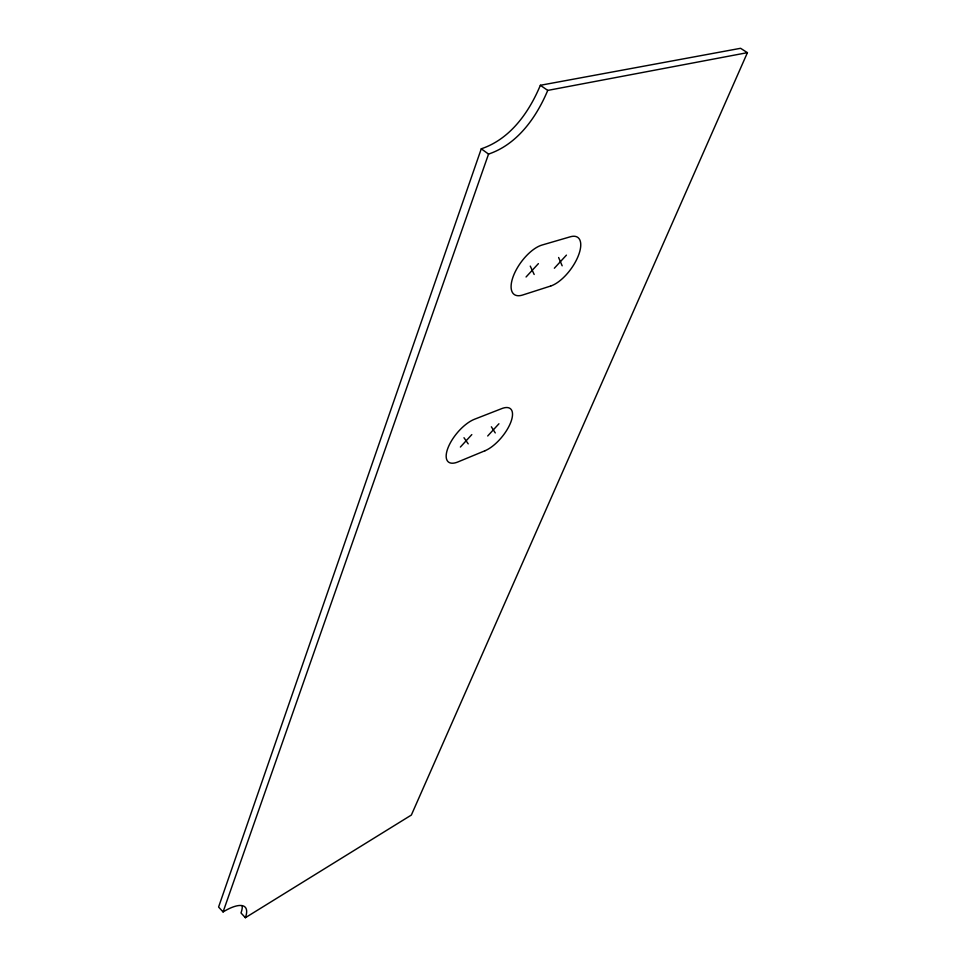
<?xml version="1.0" encoding="UTF-8"?>
<svg xmlns="http://www.w3.org/2000/svg" width="966" height="966" viewBox="0 0 966 966"><rect width="100%" height="100%" fill="white"/><g stroke="black" fill="none" stroke-linecap="round" stroke-linejoin="round"><path stroke-width="1.45" d="M481.273 148.8L218.582 907.038L223.074 911.928A43.144 14.128 -43.5 0 1 245.376 917.7L411.359 815.05L747.418 52.659L740.584 48.3L540.356 85.286C529.054 112.346 510.205 139.152 481.273 148.8L488.542 154.089C517.462 144.308 536.323 117.478 547.746 90.406L747.418 52.659M223.074 911.928L488.542 154.089M487.709 435.98L498.927 423.772M460.384 447.041L471.819 434.603M526.059 276.988L538.4 263.633M554.351 268.222L566.438 255.121M540.356 85.286L547.746 90.406M245.376 917.7L240.993 912.967A43.072 14.249 -43.5 0 0 242.237 906.023M463.982 437.731L468.208 443.865M491.356 426.791L495.256 432.925M530.274 266.097L534.174 274.477M558.614 257.499L562.164 265.807M484.992 450.748L457.92 461.941A27.616 11.749 -50.3 0 1 447.983 447.91A27.616 11.749 -50.3 0 1 474.475 419.256L501.813 408.582A27.169 11.326 -50.7 0 1 510.591 422.758A27.169 11.326 -50.7 0 1 484.992 450.748M550.692 286.021L522.654 295.016A30.236 13.584 -53.6 0 1 513.453 275.817A30.236 13.584 -53.6 0 1 542.035 245.038L570.314 236.791A29.753 13.053 -53.8 0 1 578.248 255.966A29.753 13.053 -53.8 0 1 550.692 286.021"/></g></svg>
